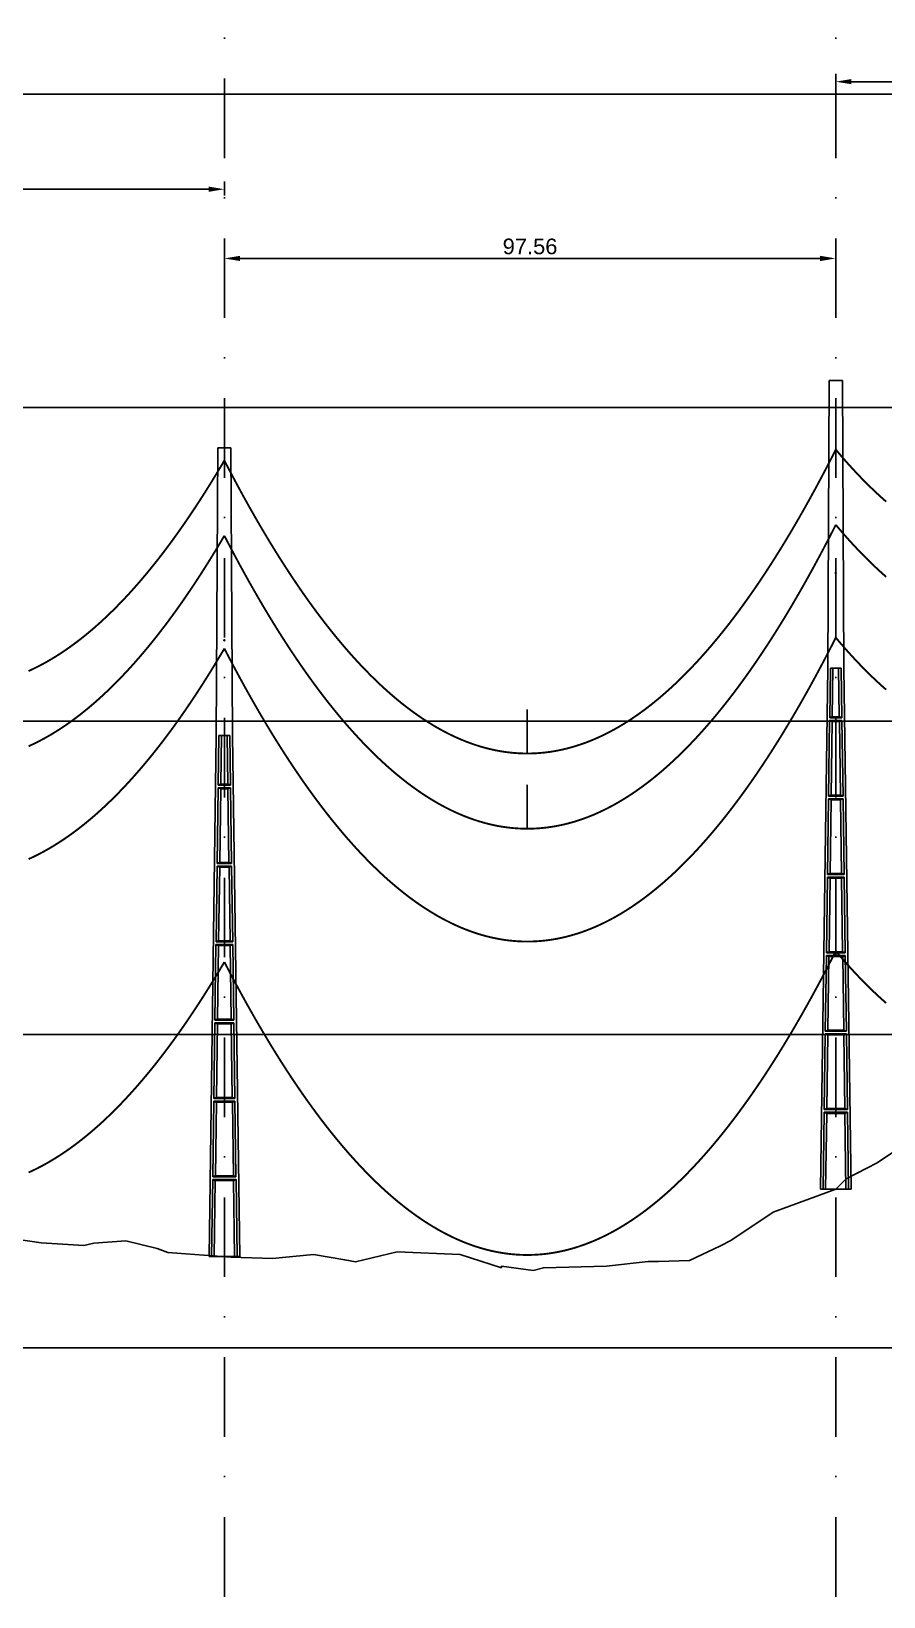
# Model space of a CAD drawing. Header units: metres. Extents: x -121 to 9872, y 3505 to 10721.
# Drawn here: x 3730.4 to 3866.4, y 6487.3 to 6737 of the extents above; entities that cross this region are included whole.
import ezdxf

# ---------------------------------------------------------------- set-up
doc = ezdxf.new("R2010")
doc.units = ezdxf.units.M
doc.header["$PDMODE"] = 2
doc.linetypes.add('DASHDOT', pattern=[25.4, 12.7, -6.35, 0, -6.35])
doc.linetypes.add('DASHED', pattern=[0.75, 0.5, -0.25])
for name, color, linetype in [('C-ROAD-PROF', 2, 'DASHED'), ('CON-EOL- FO', 101, 'Continuous'), ('CON-EOL- PROJEÇÃO', 22, 'Continuous'), ('CON-EOL-CA ARBUTUS', 144, 'Continuous'), ('cotas', 7, 'Continuous'), ('GRID', 253, 'Continuous'), ('POSTE DT', 7, 'Continuous')]:
    doc.layers.add(name, color=color, linetype=linetype)
doc.styles.get("Standard").update_dxf_attribs({"font": 'arial.ttf'})
doc.dimstyles.new('ISO-25', dxfattribs={"dimtxt": 2.5, "dimasz": 2.5, "dimexe": 1.25, "dimexo": 0.625, "dimtad": 1, "dimzin": 1, "dimtxsty": 'Standard', "dimcen": 2.5, "dimaunit": 1, "dimadec": 3, "dimazin": 3, "dimtfac": 1, "dimtmove": 0, "dimatfit": 3, "dimfxlon": 1, "dimarcsym": 0})

# ---------------------------------------------------------------- blocks, each defined once
blk = doc.blocks.new('*U10')
at = {"layer": 'POSTE DT', "extrusion": (0, 1, 0)}
for p, q in [((-3.31, 406.59), (-4.05, 262)), ((-3.31, 406.59), (3.31, 406.59)), ((3.31, 406.59), (4.06, 262)), ((-4.05, 262), (-7.72, 0)), ((-4.05, 262), (-4.05, 262)), ((-2.73, 262), (-3.08, 237.05)), ((-2.73, 262), (2.75, 262)), ((-1.42, 262), (-1.77, 237.57)), ((1.43, 262), (1.77, 237.57)), ((2.75, 262), (3.1, 237.05)), ((4.06, 262), (7.72, 0)), ((3.1, 237.05), (-3.08, 237.05)), ((-3.1, 235.74), (-3.63, 197.65)), ((3.11, 235.73), (-3.1, 235.74)), ((-1.8, 235.21), (-2.32, 198.19)), ((1.8, 235.21), (2.32, 198.19)), ((3.11, 235.73), (3.65, 197.65)), ((-3.65, 196.34), (-4.19, 158.25)), ((-2.35, 195.8), (-2.87, 158.8)), ((2.35, 195.8), (2.87, 158.8)), ((3.66, 196.34), (4.2, 158.25)), ((-4.21, 156.94), (-4.74, 118.85)), ((-2.9, 156.39), (-3.42, 119.41)), ((2.91, 156.39), (3.42, 119.41)), ((4.21, 156.94), (4.75, 118.85)), ((4.75, 118.85), (-4.74, 118.85)), ((-4.76, 117.54), (-5.29, 79.45)), ((4.77, 117.54), (-4.76, 117.54)), ((-3.46, 116.98), (-3.97, 80.02)), ((3.46, 116.98), (3.98, 80.02)), ((4.77, 117.54), (5.3, 79.45)), ((5.3, 79.45), (-5.29, 79.45)), ((-5.31, 78.14), (-5.85, 40.06)), ((5.32, 78.14), (-5.31, 78.14)), ((-4.01, 77.57), (-4.53, 40.63)), ((4.01, 77.57), (4.53, 40.63)), ((5.32, 78.14), (5.85, 40.06)), ((5.85, 40.06), (-5.85, 40.06)), ((-5.86, 38.74), (-6.41, 0)), ((5.87, 38.74), (-5.86, 38.74)), ((-4.56, 38.17), (-5.1, 0)), ((4.56, 38.17), (5.1, 0)), ((5.87, 38.74), (6.41, 0)), ((-6.41, 0), (-7.72, 0)), ((-5.1, 0), (-6.41, 0)), ((5.1, 0), (-5.1, 0)), ((6.41, 0), (5.1, 0)), ((7.72, 0), (6.41, 0))]:
    blk.add_line(p, q, dxfattribs=at)
at = {"layer": 'POSTE DT', "ltscale": 3}
for points in [[(-3.63, 197.65), (3.65, 197.65)], [(-3.65, 196.34), (3.66, 196.34)], [(4.2, 158.25), (-4.19, 158.25)], [(-4.21, 156.94), (4.21, 156.94)]]:
    blk.add_lwpolyline(points, dxfattribs=at)
at = {"layer": 'POSTE DT'}
for points, knots in [([(0.25, 309.94), (0.25, 309.93), (0.25, 309.93), (0.25, 309.92), (0.25, 309.91), (0.25, 309.9), (0.25, 309.89), (0.24, 309.85), (0.22, 309.82), (0.19, 309.77), (0.16, 309.74), (0.11, 309.71), (0.08, 309.7), (0.01, 309.68), (-0.02, 309.68), (-0.08, 309.7), (-0.11, 309.71), (-0.16, 309.74), (-0.18, 309.76), (-0.21, 309.8), (-0.22, 309.82), (-0.24, 309.85), (-0.24, 309.87), (-0.25, 309.89), (-0.25, 309.9), (-0.25, 309.92), (-0.25, 309.92), (-0.25, 309.93), (-0.25, 309.94), (-0.25, 309.95), (-0.25, 309.95), (-0.25, 309.96), (-0.25, 309.97), (-0.24, 310), (-0.23, 310.02), (-0.21, 310.07), (-0.2, 310.09), (-0.15, 310.14), (-0.13, 310.15), (-0.07, 310.18), (-0.03, 310.19), (0.03, 310.19), (0.06, 310.18), (0.12, 310.16), (0.14, 310.14), (0.18, 310.11), (0.2, 310.09), (0.21, 310.06), (0.22, 310.05), (0.23, 310.04), (0.24, 310.01), (0.24, 309.99), (0.25, 309.97), (0.25, 309.96), (0.25, 309.95), (0.25, 309.94), (0.25, 309.94), (0.25, 309.94), (0.25, 309.94)], [-54.728303, -54.728303, -54.728303, -54.728303, -54.309038, -54.309038, -53.647169, -53.647169, -52.532885, -52.532885, -48.86224, -48.86224, -45.282765, -45.282765, -41.52867, -41.52867, -37.867486, -37.867486, -34.454589, -34.454589, -31.301423, -31.301423, -28.48103, -28.48103, -26.961755, -26.961755, -25.7544, -25.7544, -25.136228, -25.136228, -24.64409, -24.64409, -24.094201, -24.094201, -23.191199, -23.191199, -20.494482, -20.494482, -17.342863, -17.342863, -13.645538, -13.645538, -9.835989, -9.835989, -6.296781, -6.296781, -3.005029, -3.005029, 0, 0, 0, 1.527594, 1.527594, 3.697216, 3.697216, 4.489727, 4.489727, 5.01438, 5.01438, 5.095313, 5.095313, 5.095313, 5.095313]), ([(-1.77, 237.57), (-1.99, 237.49), (-2.21, 237.4), (-2.64, 237.22), (-2.86, 237.14), (-3.08, 237.05)], [0, 0, 0, 0, 56.660495, 56.660495, 113.412826, 113.412826, 113.412826, 113.412826]), ([(1.77, 237.57), (1.18, 237.57), (0.59, 237.57), (-0.59, 237.57), (-1.18, 237.57), (-1.77, 237.57)], [0, 0, 0, 0, 67.306894, 67.306894, 134.614447, 134.614447, 134.614447, 134.614447]), ([(3.1, 237.05), (2.87, 237.14), (2.65, 237.23), (2.21, 237.4), (1.99, 237.49), (1.77, 237.57)], [0, 0, 0, 0, 56.738948, 56.738948, 113.38731, 113.38731, 113.38731, 113.38731]), ([(-3.1, 235.74), (-2.88, 235.65), (-2.67, 235.56), (-2.23, 235.39), (-2.02, 235.3), (-1.8, 235.21)], [0.055576, 0.055576, 0.055576, 0.055576, 56.767409, 56.767409, 113.50757, 113.50757, 113.50757, 113.50757]), ([(-1.8, 235.21), (-1.2, 235.21), (-0.6, 235.21), (0.6, 235.21), (1.2, 235.21), (1.8, 235.21)], [0, 0, 0, 0, 68.567797, 68.567797, 137.136247, 137.136247, 137.136247, 137.136247]), ([(1.8, 235.21), (2.02, 235.3), (2.24, 235.38), (2.68, 235.56), (2.89, 235.65), (3.11, 235.73)], [0, 0, 0, 0, 56.845349, 56.845349, 113.599799, 113.599799, 113.599799, 113.599799]), ([(-2.32, 198.19), (-2.54, 198.1), (-2.76, 198.01), (-3.2, 197.83), (-3.41, 197.74), (-3.63, 197.65)], [0, 0, 0, 0, 63.412073, 63.412073, 126.777421, 126.777421, 126.777421, 126.777421]), ([(2.32, 198.19), (1.55, 198.19), (0.77, 198.19), (-0.77, 198.19), (-1.55, 198.19), (-2.32, 198.19)], [0, 0, 0, 0, 88.31008, 88.31008, 176.620652, 176.620652, 176.620652, 176.620652]), ([(3.65, 197.65), (3.43, 197.74), (3.2, 197.83), (2.76, 198.01), (2.54, 198.1), (2.32, 198.19)], [0, 0, 0, 0, 63.488119, 63.488119, 126.880939, 126.880939, 126.880939, 126.880939]), ([(-3.65, 196.34), (-3.43, 196.25), (-3.22, 196.16), (-2.78, 195.98), (-2.57, 195.89), (-2.35, 195.8)], [0.054307, 0.054307, 0.054307, 0.054307, 63.527131, 63.527131, 127.063246, 127.063246, 127.063246, 127.063246]), ([(-2.35, 195.8), (-1.57, 195.8), (-0.78, 195.8), (0.79, 195.8), (1.57, 195.8), (2.35, 195.8)], [0, 0, 0, 0, 89.585713, 89.585713, 179.17191, 179.17191, 179.17191, 179.17191]), ([(2.35, 195.8), (2.57, 195.89), (2.79, 195.98), (3.23, 196.16), (3.45, 196.25), (3.66, 196.34)], [0, 0, 0, 0, 63.60246, 63.60246, 127.109696, 127.109696, 127.109696, 127.109696]), ([(-2.87, 158.8), (-3.09, 158.71), (-3.31, 158.62), (-3.75, 158.43), (-3.97, 158.34), (-4.19, 158.25)], [0, 0, 0, 0, 70.301707, 70.301707, 140.590947, 140.590947, 140.590947, 140.590947]), ([(2.87, 158.8), (1.92, 158.8), (0.96, 158.8), (-0.96, 158.8), (-1.91, 158.8), (-2.87, 158.8)], [0, 0, 0, 0, 109.314454, 109.314454, 218.629264, 218.629264, 218.629264, 218.629264]), ([(4.2, 158.25), (3.98, 158.34), (3.76, 158.44), (3.31, 158.62), (3.09, 158.71), (2.87, 158.8)], [0, 0, 0, 0, 70.379198, 70.379198, 140.659718, 140.659718, 140.659718, 140.659718]), ([(-4.21, 156.94), (-3.99, 156.85), (-3.77, 156.75), (-3.34, 156.57), (-3.12, 156.48), (-2.9, 156.39)], [0.053423, 0.053423, 0.053423, 0.053423, 70.429742, 70.429742, 140.90167, 140.90167, 140.90167, 140.90167]), ([(-2.9, 156.39), (-1.94, 156.39), (-0.97, 156.39), (0.97, 156.39), (1.94, 156.39), (2.91, 156.39)], [0, 0, 0, 0, 110.60219, 110.60219, 221.20473, 221.20473, 221.20473, 221.20473]), ([(2.91, 156.39), (3.12, 156.48), (3.34, 156.57), (3.78, 156.75), (4, 156.85), (4.21, 156.94)], [0, 0, 0, 0, 70.506649, 70.506649, 140.914701, 140.914701, 140.914701, 140.914701]), ([(-3.42, 119.41), (-3.64, 119.32), (-3.86, 119.23), (-4.3, 119.04), (-4.52, 118.95), (-4.74, 118.85)], [0, 0, 0, 0, 77.299547, 77.299547, 154.618634, 154.618634, 154.618634, 154.618634]), ([(3.42, 119.41), (2.28, 119.41), (1.14, 119.41), (-1.14, 119.41), (-2.28, 119.41), (-3.42, 119.41)], [0, 0, 0, 0, 130.319901, 130.319901, 260.640046, 260.640046, 260.640046, 260.640046]), ([(4.75, 118.85), (4.53, 118.95), (4.31, 119.04), (3.87, 119.23), (3.64, 119.32), (3.42, 119.41)], [0, 0, 0, 0, 77.381597, 77.381597, 154.66183, 154.66183, 154.66183, 154.66183]), ([(-4.76, 117.54), (-4.54, 117.45), (-4.32, 117.35), (-3.89, 117.17), (-3.67, 117.07), (-3.46, 116.98)], [0.052784, 0.052784, 0.052784, 0.052784, 77.438432, 77.438432, 154.950301, 154.950301, 154.950301, 154.950301]), ([(-3.46, 116.98), (-2.3, 116.98), (-1.15, 116.98), (1.15, 116.98), (2.31, 116.98), (3.46, 116.98)], [0, 0, 0, 0, 131.617604, 131.617604, 263.235447, 263.235447, 263.235447, 263.235447]), ([(3.46, 116.98), (3.68, 117.07), (3.89, 117.17), (4.33, 117.35), (4.55, 117.45), (4.77, 117.54)], [0, 0, 0, 0, 77.520013, 77.520013, 154.938747, 154.938747, 154.938747, 154.938747]), ([(-3.97, 80.02), (-4.19, 79.93), (-4.41, 79.83), (-4.85, 79.64), (-5.07, 79.55), (-5.29, 79.45)], [0, 0, 0, 0, 84.379671, 84.379671, 168.809376, 168.809376, 168.809376, 168.809376]), ([(3.98, 80.02), (2.65, 80.02), (1.33, 80.02), (-1.32, 80.02), (-2.65, 80.02), (-3.97, 80.02)], [0, 0, 0, 0, 151.326157, 151.326157, 302.652465, 302.652465, 302.652465, 302.652465]), ([(5.3, 79.45), (5.08, 79.55), (4.86, 79.64), (4.42, 79.83), (4.2, 79.93), (3.98, 80.02)], [0, 0, 0, 0, 84.46863, 84.46863, 168.833721, 168.833721, 168.833721, 168.833721]), ([(-5.31, 78.14), (-5.09, 78.05), (-4.88, 77.95), (-4.44, 77.76), (-4.23, 77.67), (-4.01, 77.57)], [0.052308, 0.052308, 0.052308, 0.052308, 84.527725, 84.527725, 169.158824, 169.158824, 169.158824, 169.158824]), ([(-4.01, 77.57), (-2.67, 77.57), (-1.34, 77.57), (1.34, 77.57), (2.67, 77.57), (4.01, 77.57)], [0, 0, 0, 0, 152.632212, 152.632212, 305.264569, 305.264569, 305.264569, 305.264569]), ([(4.01, 77.57), (4.23, 77.67), (4.45, 77.76), (4.88, 77.95), (5.1, 78.05), (5.32, 78.14)], [0, 0, 0, 0, 84.616316, 84.616316, 169.129178, 169.129178, 169.129178, 169.129178]), ([(-4.53, 40.63), (-4.75, 40.53), (-4.97, 40.44), (-5.41, 40.25), (-5.63, 40.15), (-5.85, 40.06)], [0, 0, 0, 0, 91.523648, 91.523648, 183.126775, 183.126775, 183.126775, 183.126775]), ([(4.53, 40.63), (3.02, 40.63), (1.51, 40.63), (-1.51, 40.63), (-3.02, 40.63), (-4.53, 40.63)], [0, 0, 0, 0, 172.33304, 172.33304, 344.666151, 344.666151, 344.666151, 344.666151]), ([(5.85, 40.06), (5.63, 40.15), (5.41, 40.25), (4.97, 40.44), (4.75, 40.53), (4.53, 40.63)], [0, 0, 0, 0, 91.621326, 91.621326, 183.137324, 183.137324, 183.137324, 183.137324]), ([(-5.86, 38.74), (-5.65, 38.65), (-5.43, 38.55), (-5, 38.36), (-4.78, 38.26), (-4.56, 38.17)], [0.026524, 0.026524, 0.026524, 0.026524, 91.679563, 91.679563, 183.466041, 183.466041, 183.466041, 183.466041]), ([(-4.56, 38.17), (-3.04, 38.17), (-1.52, 38.17), (1.52, 38.17), (3.04, 38.17), (4.56, 38.17)], [0, 0, 0, 0, 173.646192, 173.646192, 347.292451, 347.292451, 347.292451, 347.292451]), ([(4.56, 38.17), (4.78, 38.26), (5, 38.36), (5.43, 38.55), (5.65, 38.65), (5.87, 38.74)], [0, 0, 0, 0, 91.776928, 91.776928, 183.448614, 183.448614, 183.448614, 183.448614])]:
    blk.add_open_spline(points, degree=3, knots=knots, dxfattribs=at)
blk = doc.blocks.new('*D364')
at = {"layer": 'cotas', "color": 0, "lineweight": -2, "transparency": 16777216}
for p, q in [((3670.21, 6710.81), (3670.21, 6713.06)), ((3761.21, 6710.81), (3761.21, 6713.06)), ((3672.71, 6711.81), (3758.71, 6711.81))]:
    blk.add_line(p, q, dxfattribs=at)
at = {"layer": 'cotas', "color": 0, "transparency": 16777216}
for points in [[(3672.71, 6712.23), (3672.71, 6711.4), (3670.21, 6711.81)], [(3758.71, 6712.23), (3758.71, 6711.4), (3761.21, 6711.81)]]:
    blk.add_solid(points, dxfattribs=at)
at = {"layer": 'Defpoints', "color": 0, "transparency": 16777216}
for p in [(3761.21, 6711.81), (3670.21, 6681.46), (3761.21, 6670.53)]:
    blk.add_point(p, dxfattribs=at)
at = {"layer": 'cotas', "color": 0, "transparency": 16777216, "insert": (3715.71, 6713.71), "char_height": 2.5, "attachment_point": 5}
blk.add_mtext('91.00', dxfattribs=at)
blk = doc.blocks.new('*D365')
at = {"layer": 'cotas', "color": 0, "lineweight": -2, "transparency": 16777216}
for p, q in [((3761.21, 6699.77), (3761.21, 6702.02)), ((3763.71, 6700.77), (3856.27, 6700.77)), ((3858.77, 6699.77), (3858.77, 6702.02))]:
    blk.add_line(p, q, dxfattribs=at)
at = {"layer": 'cotas', "color": 0, "transparency": 16777216}
for points in [[(3763.71, 6701.19), (3763.71, 6700.35), (3761.21, 6700.77)], [(3856.27, 6701.19), (3856.27, 6700.35), (3858.77, 6700.77)]]:
    blk.add_solid(points, dxfattribs=at)
at = {"layer": 'Defpoints', "color": 0, "transparency": 16777216}
for p in [(3858.77, 6700.77), (3858.77, 6681.27), (3761.21, 6670.53)]:
    blk.add_point(p, dxfattribs=at)
at = {"layer": 'cotas', "color": 0, "transparency": 16777216, "insert": (3809.99, 6702.67), "char_height": 2.5, "attachment_point": 5}
blk.add_mtext('97.56', dxfattribs=at)
blk = doc.blocks.new('*D366')
at = {"layer": 'cotas', "color": 0, "lineweight": -2, "transparency": 16777216}
for p, q in [((3858.77, 6727.97), (3858.77, 6730.22)), ((3861.27, 6728.97), (3941.29, 6728.97)), ((3943.79, 6727.97), (3943.79, 6730.22))]:
    blk.add_line(p, q, dxfattribs=at)
at = {"layer": 'cotas', "color": 0, "transparency": 16777216}
for points in [[(3861.27, 6729.39), (3861.27, 6728.56), (3858.77, 6728.97)], [(3941.29, 6729.39), (3941.29, 6728.56), (3943.79, 6728.97)]]:
    blk.add_solid(points, dxfattribs=at)
at = {"layer": 'Defpoints', "color": 0, "transparency": 16777216}
for p in [(3943.79, 6728.97), (3943.79, 6715.32), (3858.77, 6681.27)]:
    blk.add_point(p, dxfattribs=at)
at = {"layer": 'cotas', "color": 0, "transparency": 16777216, "insert": (3901.28, 6730.87), "char_height": 2.5, "attachment_point": 5}
blk.add_mtext('85.01', dxfattribs=at)

msp = doc.modelspace()

# ---------------------------------------------------------------- linework, layer by layer
at = {"layer": 'C-ROAD-PROF', "color": 0, "linetype": 'Continuous', "lineweight": -3}
msp.add_lwpolyline([(3722.144, 6545.171), (3731.988, 6543.745), (3738.774, 6543.277), (3740.398, 6543.645), (3745.484, 6544.031), (3750.511, 6542.838), (3752.197, 6542.207), (3762.253, 6541.451), (3768.896, 6541.206), (3770.485, 6541.37), (3775.459, 6541.851), (3780.415, 6540.998), (3782.136, 6540.713), (3788.769, 6542.268), (3798.824, 6541.858), (3805.417, 6539.739), (3805.45, 6540.011), (3810.476, 6539.289), (3812.112, 6539.736), (3822.172, 6540.007), (3828.836, 6540.739), (3830.506, 6540.758), (3835.454, 6540.931), (3840.386, 6543.259), (3842.023, 6544.083), (3848.797, 6548.607), (3858.773, 6552.274), (3860.405, 6553.927), (3865.383, 6556.481), (3870.403, 6559.914)], dxfattribs=at)
at = {"layer": 'CON-EOL- FO', "const_width": 0.3}
for points in [[(3729.973, 6604.945), (3730.425, 6605.153), (3730.878, 6605.369), (3731.331, 6605.593), (3731.783, 6605.825), (3732.236, 6606.065), (3732.689, 6606.314), (3733.142, 6606.571), (3733.594, 6606.835), (3734.047, 6607.109), (3734.5, 6607.39), (3734.953, 6607.679), (3735.405, 6607.977), (3735.858, 6608.283), (3736.311, 6608.597), (3736.764, 6608.919), (3737.216, 6609.25), (3737.669, 6609.589), (3738.122, 6609.935), (3738.575, 6610.291), (3739.027, 6610.654), (3739.48, 6611.025), (3739.933, 6611.405), (3740.385, 6611.793), (3740.838, 6612.189), (3741.291, 6612.593), (3741.744, 6613.006), (3742.196, 6613.427), (3742.649, 6613.855), (3743.102, 6614.293), (3743.555, 6614.738), (3744.007, 6615.192), (3744.46, 6615.653), (3744.913, 6616.123), (3745.366, 6616.602), (3745.818, 6617.088), (3746.271, 6617.583), (3746.724, 6618.086), (3747.177, 6618.597), (3747.629, 6619.116), (3748.082, 6619.644), (3748.535, 6620.18), (3748.987, 6620.724), (3749.44, 6621.276), (3749.893, 6621.837), (3750.346, 6622.405), (3750.798, 6622.982), (3751.251, 6623.568), (3751.704, 6624.161), (3752.157, 6624.763), (3752.609, 6625.373), (3753.062, 6625.991), (3753.515, 6626.618), (3753.968, 6627.252), (3754.42, 6627.896), (3754.873, 6628.547), (3755.326, 6629.206), (3755.778, 6629.874), (3756.231, 6630.55), (3756.684, 6631.235), (3757.137, 6631.927), (3757.589, 6632.628), (3758.042, 6633.337), (3758.495, 6634.055), (3758.948, 6634.78), (3759.4, 6635.514), (3759.853, 6636.257), (3760.306, 6637.007), (3760.759, 6637.766), (3761.211, 6638.533)], [(3761.211, 6638.533), (3761.697, 6637.596), (3762.182, 6636.669), (3762.667, 6635.751), (3763.153, 6634.843), (3763.638, 6633.944), (3764.124, 6633.055), (3764.609, 6632.176), (3765.094, 6631.306), (3765.58, 6630.445), (3766.065, 6629.595), (3766.551, 6628.753), (3767.036, 6627.921), (3767.521, 6627.099), (3768.007, 6626.286), (3768.492, 6625.483), (3768.977, 6624.689), (3769.463, 6623.905), (3769.948, 6623.131), (3770.434, 6622.366), (3770.919, 6621.61), (3771.404, 6620.864), (3771.89, 6620.127), (3772.375, 6619.4), (3772.861, 6618.682), (3773.346, 6617.974), (3773.831, 6617.276), (3774.317, 6616.587), (3774.802, 6615.907), (3775.287, 6615.237), (3775.773, 6614.576), (3776.258, 6613.925), (3776.744, 6613.283), (3777.229, 6612.651), (3777.714, 6612.028), (3778.2, 6611.415), (3778.685, 6610.811), (3779.171, 6610.217), (3779.656, 6609.632), (3780.141, 6609.057), (3780.627, 6608.491), (3781.112, 6607.934), (3781.597, 6607.387), (3782.083, 6606.85), (3782.568, 6606.322), (3783.054, 6605.803), (3783.539, 6605.294), (3784.024, 6604.794), (3784.51, 6604.304), (3784.995, 6603.823), (3785.48, 6603.352), (3785.966, 6602.89), (3786.451, 6602.437), (3786.937, 6601.994), (3787.422, 6601.56), (3787.907, 6601.136), (3788.393, 6600.721), (3788.878, 6600.316), (3789.364, 6599.92), (3789.849, 6599.533), (3790.334, 6599.156), (3790.82, 6598.789), (3791.305, 6598.43), (3791.79, 6598.082), (3792.276, 6597.742), (3792.761, 6597.412), (3793.247, 6597.092), (3793.732, 6596.781), (3794.217, 6596.479), (3794.703, 6596.187), (3795.188, 6595.904), (3795.674, 6595.63), (3796.159, 6595.366), (3796.644, 6595.112), (3797.13, 6594.866), (3797.615, 6594.631), (3798.1, 6594.404), (3798.586, 6594.187), (3799.071, 6593.979), (3799.557, 6593.781), (3800.042, 6593.592), (3800.527, 6593.413), (3801.013, 6593.243), (3801.498, 6593.083), (3801.984, 6592.931), (3802.469, 6592.79), (3802.954, 6592.657), (3803.44, 6592.534), (3803.925, 6592.421), (3804.41, 6592.316), (3804.896, 6592.222), (3805.381, 6592.136), (3805.867, 6592.06), (3806.352, 6591.994), (3806.837, 6591.937), (3807.323, 6591.889), (3807.808, 6591.85), (3808.293, 6591.821), (3808.779, 6591.802), (3809.264, 6591.792), (3809.75, 6591.791), (3810.235, 6591.799), (3810.72, 6591.817), (3811.206, 6591.845), (3811.691, 6591.882), (3812.177, 6591.928), (3812.662, 6591.983), (3813.147, 6592.048), (3813.633, 6592.123), (3814.118, 6592.207), (3814.603, 6592.3), (3815.089, 6592.402), (3815.574, 6592.514), (3816.06, 6592.636), (3816.545, 6592.766), (3817.03, 6592.907), (3817.516, 6593.056), (3818.001, 6593.215), (3818.487, 6593.384), (3818.972, 6593.561), (3819.457, 6593.749), (3819.943, 6593.945), (3820.428, 6594.151), (3820.913, 6594.367), (3821.399, 6594.592), (3821.884, 6594.826), (3822.37, 6595.069), (3822.855, 6595.322), (3823.34, 6595.585), (3823.826, 6595.857), (3824.311, 6596.138), (3824.797, 6596.429), (3825.282, 6596.729), (3825.767, 6597.038), (3826.253, 6597.357), (3826.738, 6597.686), (3827.223, 6598.024), (3827.709, 6598.371), (3828.194, 6598.727), (3828.68, 6599.093), (3829.165, 6599.469), (3829.65, 6599.854), (3830.136, 6600.248), (3830.621, 6600.652), (3831.106, 6601.065), (3831.592, 6601.488), (3832.077, 6601.92), (3832.563, 6602.361), (3833.048, 6602.812), (3833.533, 6603.273), (3834.019, 6603.743), (3834.504, 6604.222), (3834.99, 6604.71), (3835.475, 6605.209), (3835.96, 6605.716), (3836.446, 6606.233), (3836.931, 6606.76), (3837.416, 6607.296), (3837.902, 6607.841), (3838.387, 6608.396), (3838.873, 6608.96), (3839.358, 6609.534), (3839.843, 6610.117), (3840.329, 6610.71), (3840.814, 6611.312), (3841.3, 6611.924), (3841.785, 6612.545), (3842.27, 6613.176), (3842.756, 6613.816), (3843.241, 6614.465), (3843.726, 6615.124), (3844.212, 6615.793), (3844.697, 6616.471), (3845.183, 6617.158), (3845.668, 6617.855), (3846.153, 6618.562), (3846.639, 6619.278), (3847.124, 6620.003), (3847.61, 6620.738), (3848.095, 6621.483), (3848.58, 6622.237), (3849.066, 6623), (3849.551, 6623.774), (3850.036, 6624.556), (3850.522, 6625.348), (3851.007, 6626.15), (3851.493, 6626.961), (3851.978, 6627.782), (3852.463, 6628.612), (3852.949, 6629.451), (3853.434, 6630.301), (3853.919, 6631.16), (3854.405, 6632.028), (3854.89, 6632.906), (3855.376, 6633.793), (3855.861, 6634.69), (3856.346, 6635.597), (3856.832, 6636.513), (3857.317, 6637.439), (3857.803, 6638.374), (3858.288, 6639.319), (3858.773, 6640.273)], [(3858.773, 6640.273), (3859.196, 6639.771), (3859.619, 6639.277), (3860.042, 6638.79), (3860.465, 6638.309), (3860.888, 6637.837), (3861.311, 6637.371), (3861.734, 6636.912), (3862.157, 6636.461), (3862.58, 6636.016), (3863.003, 6635.579), (3863.426, 6635.149), (3863.849, 6634.727), (3864.272, 6634.311), (3864.695, 6633.903), (3865.118, 6633.502), (3865.54, 6633.108), (3865.963, 6632.721), (3866.386, 6632.341), (3866.809, 6631.968)]]:
    msp.add_lwpolyline(points, dxfattribs=at)
at = {"layer": 'CON-EOL- PROJEÇÃO', "lineweight": 30, "const_width": 0.3}
for points in [[(3729.973, 6554.945), (3730.425, 6555.153), (3730.878, 6555.369), (3731.331, 6555.593), (3731.783, 6555.825), (3732.236, 6556.065), (3732.689, 6556.314), (3733.142, 6556.571), (3733.594, 6556.835), (3734.047, 6557.109), (3734.5, 6557.39), (3734.953, 6557.679), (3735.405, 6557.977), (3735.858, 6558.283), (3736.311, 6558.597), (3736.764, 6558.919), (3737.216, 6559.25), (3737.669, 6559.589), (3738.122, 6559.935), (3738.575, 6560.291), (3739.027, 6560.654), (3739.48, 6561.025), (3739.933, 6561.405), (3740.385, 6561.793), (3740.838, 6562.189), (3741.291, 6562.593), (3741.744, 6563.006), (3742.196, 6563.427), (3742.649, 6563.855), (3743.102, 6564.293), (3743.555, 6564.738), (3744.007, 6565.192), (3744.46, 6565.653), (3744.913, 6566.123), (3745.366, 6566.602), (3745.818, 6567.088), (3746.271, 6567.583), (3746.724, 6568.086), (3747.177, 6568.597), (3747.629, 6569.116), (3748.082, 6569.644), (3748.535, 6570.18), (3748.987, 6570.724), (3749.44, 6571.276), (3749.893, 6571.837), (3750.346, 6572.405), (3750.798, 6572.982), (3751.251, 6573.568), (3751.704, 6574.161), (3752.157, 6574.763), (3752.609, 6575.373), (3753.062, 6575.991), (3753.515, 6576.618), (3753.968, 6577.252), (3754.42, 6577.895), (3754.873, 6578.547), (3755.326, 6579.206), (3755.778, 6579.874), (3756.231, 6580.55), (3756.684, 6581.235), (3757.137, 6581.927), (3757.589, 6582.628), (3758.042, 6583.337), (3758.495, 6584.055), (3758.948, 6584.78), (3759.4, 6585.514), (3759.853, 6586.257), (3760.306, 6587.007), (3760.759, 6587.766), (3761.211, 6588.533)], [(3761.211, 6588.533), (3761.697, 6587.596), (3762.182, 6586.669), (3762.667, 6585.751), (3763.153, 6584.843), (3763.638, 6583.944), (3764.124, 6583.055), (3764.609, 6582.176), (3765.094, 6581.306), (3765.58, 6580.445), (3766.065, 6579.595), (3766.551, 6578.753), (3767.036, 6577.921), (3767.521, 6577.099), (3768.007, 6576.286), (3768.492, 6575.483), (3768.977, 6574.689), (3769.463, 6573.905), (3769.948, 6573.131), (3770.434, 6572.365), (3770.919, 6571.61), (3771.404, 6570.864), (3771.89, 6570.127), (3772.375, 6569.4), (3772.861, 6568.682), (3773.346, 6567.974), (3773.831, 6567.276), (3774.317, 6566.587), (3774.802, 6565.907), (3775.287, 6565.237), (3775.773, 6564.576), (3776.258, 6563.925), (3776.744, 6563.283), (3777.229, 6562.651), (3777.714, 6562.028), (3778.2, 6561.415), (3778.685, 6560.811), (3779.171, 6560.217), (3779.656, 6559.632), (3780.141, 6559.057), (3780.627, 6558.491), (3781.112, 6557.934), (3781.597, 6557.387), (3782.083, 6556.85), (3782.568, 6556.322), (3783.054, 6555.803), (3783.539, 6555.294), (3784.024, 6554.794), (3784.51, 6554.304), (3784.995, 6553.823), (3785.48, 6553.352), (3785.966, 6552.89), (3786.451, 6552.437), (3786.937, 6551.994), (3787.422, 6551.56), (3787.907, 6551.136), (3788.393, 6550.721), (3788.878, 6550.316), (3789.364, 6549.92), (3789.849, 6549.533), (3790.334, 6549.156), (3790.82, 6548.789), (3791.305, 6548.43), (3791.79, 6548.082), (3792.276, 6547.742), (3792.761, 6547.412), (3793.247, 6547.092), (3793.732, 6546.781), (3794.217, 6546.479), (3794.703, 6546.187), (3795.188, 6545.904), (3795.674, 6545.63), (3796.159, 6545.366), (3796.644, 6545.112), (3797.13, 6544.866), (3797.615, 6544.631), (3798.1, 6544.404), (3798.586, 6544.187), (3799.071, 6543.979), (3799.557, 6543.781), (3800.042, 6543.592), (3800.527, 6543.413), (3801.013, 6543.243), (3801.498, 6543.083), (3801.984, 6542.931), (3802.469, 6542.79), (3802.954, 6542.657), (3803.44, 6542.534), (3803.925, 6542.421), (3804.41, 6542.316), (3804.896, 6542.222), (3805.381, 6542.136), (3805.867, 6542.06), (3806.352, 6541.994), (3806.837, 6541.937), (3807.323, 6541.889), (3807.808, 6541.85), (3808.293, 6541.821), (3808.779, 6541.802), (3809.264, 6541.792), (3809.75, 6541.791), (3810.235, 6541.799), (3810.72, 6541.817), (3811.206, 6541.845), (3811.691, 6541.882), (3812.177, 6541.928), (3812.662, 6541.983), (3813.147, 6542.048), (3813.633, 6542.123), (3814.118, 6542.207), (3814.603, 6542.3), (3815.089, 6542.402), (3815.574, 6542.514), (3816.06, 6542.636), (3816.545, 6542.766), (3817.03, 6542.907), (3817.516, 6543.056), (3818.001, 6543.215), (3818.487, 6543.384), (3818.972, 6543.561), (3819.457, 6543.749), (3819.943, 6543.945), (3820.428, 6544.151), (3820.913, 6544.367), (3821.399, 6544.592), (3821.884, 6544.826), (3822.37, 6545.069), (3822.855, 6545.322), (3823.34, 6545.585), (3823.826, 6545.857), (3824.311, 6546.138), (3824.797, 6546.429), (3825.282, 6546.729), (3825.767, 6547.038), (3826.253, 6547.357), (3826.738, 6547.686), (3827.223, 6548.024), (3827.709, 6548.371), (3828.194, 6548.727), (3828.68, 6549.093), (3829.165, 6549.469), (3829.65, 6549.854), (3830.136, 6550.248), (3830.621, 6550.652), (3831.106, 6551.065), (3831.592, 6551.488), (3832.077, 6551.92), (3832.563, 6552.361), (3833.048, 6552.812), (3833.533, 6553.273), (3834.019, 6553.742), (3834.504, 6554.222), (3834.99, 6554.71), (3835.475, 6555.209), (3835.96, 6555.716), (3836.446, 6556.233), (3836.931, 6556.76), (3837.416, 6557.296), (3837.902, 6557.841), (3838.387, 6558.396), (3838.873, 6558.96), (3839.358, 6559.534), (3839.843, 6560.117), (3840.329, 6560.71), (3840.814, 6561.312), (3841.3, 6561.924), (3841.785, 6562.545), (3842.27, 6563.176), (3842.756, 6563.816), (3843.241, 6564.465), (3843.726, 6565.124), (3844.212, 6565.793), (3844.697, 6566.471), (3845.183, 6567.158), (3845.668, 6567.855), (3846.153, 6568.562), (3846.639, 6569.278), (3847.124, 6570.003), (3847.61, 6570.738), (3848.095, 6571.483), (3848.58, 6572.237), (3849.066, 6573), (3849.551, 6573.774), (3850.036, 6574.556), (3850.522, 6575.348), (3851.007, 6576.15), (3851.493, 6576.961), (3851.978, 6577.782), (3852.463, 6578.612), (3852.949, 6579.451), (3853.434, 6580.301), (3853.919, 6581.16), (3854.405, 6582.028), (3854.89, 6582.906), (3855.376, 6583.793), (3855.861, 6584.69), (3856.346, 6585.597), (3856.832, 6586.513), (3857.317, 6587.439), (3857.803, 6588.374), (3858.288, 6589.319), (3858.773, 6590.273)], [(3858.773, 6590.273), (3859.196, 6589.771), (3859.619, 6589.277), (3860.042, 6588.79), (3860.465, 6588.309), (3860.888, 6587.837), (3861.311, 6587.371), (3861.734, 6586.912), (3862.157, 6586.461), (3862.58, 6586.016), (3863.003, 6585.579), (3863.426, 6585.149), (3863.849, 6584.727), (3864.272, 6584.311), (3864.695, 6583.903), (3865.118, 6583.502), (3865.54, 6583.108), (3865.963, 6582.721), (3866.386, 6582.341), (3866.809, 6581.968)]]:
    msp.add_lwpolyline(points, dxfattribs=at)
at = {"layer": 'CON-EOL-CA ARBUTUS'}
for p, q in [((3809.548, 6621.79), (3809.548, 6628.79)), ((3809.548, 6609.79), (3809.548, 6616.79))]:
    msp.add_line(p, q, dxfattribs=at)
at = {"layer": 'CON-EOL-CA ARBUTUS', "const_width": 0.3}
for points in [[(3729.973, 6634.945), (3730.425, 6635.153), (3730.878, 6635.369), (3731.331, 6635.593), (3731.783, 6635.825), (3732.236, 6636.065), (3732.689, 6636.314), (3733.142, 6636.571), (3733.594, 6636.835), (3734.047, 6637.109), (3734.5, 6637.39), (3734.953, 6637.679), (3735.405, 6637.977), (3735.858, 6638.283), (3736.311, 6638.597), (3736.764, 6638.919), (3737.216, 6639.25), (3737.669, 6639.589), (3738.122, 6639.935), (3738.575, 6640.291), (3739.027, 6640.654), (3739.48, 6641.025), (3739.933, 6641.405), (3740.385, 6641.793), (3740.838, 6642.189), (3741.291, 6642.593), (3741.744, 6643.006), (3742.196, 6643.427), (3742.649, 6643.855), (3743.102, 6644.293), (3743.555, 6644.738), (3744.007, 6645.192), (3744.46, 6645.653), (3744.913, 6646.123), (3745.366, 6646.602), (3745.818, 6647.088), (3746.271, 6647.583), (3746.724, 6648.086), (3747.177, 6648.597), (3747.629, 6649.116), (3748.082, 6649.644), (3748.535, 6650.18), (3748.987, 6650.724), (3749.44, 6651.276), (3749.893, 6651.837), (3750.346, 6652.405), (3750.798, 6652.982), (3751.251, 6653.568), (3751.704, 6654.161), (3752.157, 6654.763), (3752.609, 6655.373), (3753.062, 6655.991), (3753.515, 6656.618), (3753.968, 6657.252), (3754.42, 6657.895), (3754.873, 6658.547), (3755.326, 6659.206), (3755.778, 6659.874), (3756.231, 6660.55), (3756.684, 6661.235), (3757.137, 6661.927), (3757.589, 6662.628), (3758.042, 6663.337), (3758.495, 6664.055), (3758.948, 6664.78), (3759.4, 6665.514), (3759.853, 6666.257), (3760.306, 6667.007), (3760.759, 6667.766), (3761.211, 6668.533)], [(3761.211, 6668.533), (3761.697, 6667.596), (3762.182, 6666.669), (3762.667, 6665.751), (3763.153, 6664.843), (3763.638, 6663.944), (3764.124, 6663.055), (3764.609, 6662.176), (3765.094, 6661.306), (3765.58, 6660.445), (3766.065, 6659.595), (3766.551, 6658.753), (3767.036, 6657.921), (3767.521, 6657.099), (3768.007, 6656.286), (3768.492, 6655.483), (3768.977, 6654.689), (3769.463, 6653.905), (3769.948, 6653.131), (3770.434, 6652.365), (3770.919, 6651.61), (3771.404, 6650.864), (3771.89, 6650.127), (3772.375, 6649.4), (3772.861, 6648.682), (3773.346, 6647.974), (3773.831, 6647.276), (3774.317, 6646.587), (3774.802, 6645.907), (3775.287, 6645.237), (3775.773, 6644.576), (3776.258, 6643.925), (3776.744, 6643.283), (3777.229, 6642.651), (3777.714, 6642.028), (3778.2, 6641.415), (3778.685, 6640.811), (3779.171, 6640.217), (3779.656, 6639.632), (3780.141, 6639.057), (3780.627, 6638.491), (3781.112, 6637.934), (3781.597, 6637.387), (3782.083, 6636.85), (3782.568, 6636.322), (3783.054, 6635.803), (3783.539, 6635.294), (3784.024, 6634.794), (3784.51, 6634.304), (3784.995, 6633.823), (3785.48, 6633.352), (3785.966, 6632.89), (3786.451, 6632.437), (3786.937, 6631.994), (3787.422, 6631.56), (3787.907, 6631.136), (3788.393, 6630.721), (3788.878, 6630.316), (3789.364, 6629.92), (3789.849, 6629.533), (3790.334, 6629.156), (3790.82, 6628.789), (3791.305, 6628.43), (3791.79, 6628.082), (3792.276, 6627.742), (3792.761, 6627.412), (3793.247, 6627.092), (3793.732, 6626.781), (3794.217, 6626.479), (3794.703, 6626.187), (3795.188, 6625.904), (3795.674, 6625.63), (3796.159, 6625.366), (3796.644, 6625.112), (3797.13, 6624.866), (3797.615, 6624.631), (3798.1, 6624.404), (3798.586, 6624.187), (3799.071, 6623.979), (3799.557, 6623.781), (3800.042, 6623.592), (3800.527, 6623.413), (3801.013, 6623.243), (3801.498, 6623.083), (3801.984, 6622.931), (3802.469, 6622.79), (3802.954, 6622.657), (3803.44, 6622.534), (3803.925, 6622.421), (3804.41, 6622.316), (3804.896, 6622.222), (3805.381, 6622.136), (3805.867, 6622.06), (3806.352, 6621.994), (3806.837, 6621.937), (3807.323, 6621.889), (3807.808, 6621.85), (3808.293, 6621.821), (3808.779, 6621.802), (3809.264, 6621.792), (3809.75, 6621.791), (3810.235, 6621.799), (3810.72, 6621.817), (3811.206, 6621.845), (3811.691, 6621.882), (3812.177, 6621.928), (3812.662, 6621.983), (3813.147, 6622.048), (3813.633, 6622.123), (3814.118, 6622.207), (3814.603, 6622.3), (3815.089, 6622.402), (3815.574, 6622.514), (3816.06, 6622.636), (3816.545, 6622.766), (3817.03, 6622.907), (3817.516, 6623.056), (3818.001, 6623.215), (3818.487, 6623.384), (3818.972, 6623.561), (3819.457, 6623.749), (3819.943, 6623.945), (3820.428, 6624.151), (3820.913, 6624.367), (3821.399, 6624.592), (3821.884, 6624.826), (3822.37, 6625.069), (3822.855, 6625.322), (3823.34, 6625.585), (3823.826, 6625.857), (3824.311, 6626.138), (3824.797, 6626.429), (3825.282, 6626.729), (3825.767, 6627.038), (3826.253, 6627.357), (3826.738, 6627.686), (3827.223, 6628.024), (3827.709, 6628.371), (3828.194, 6628.727), (3828.68, 6629.093), (3829.165, 6629.469), (3829.65, 6629.854), (3830.136, 6630.248), (3830.621, 6630.652), (3831.106, 6631.065), (3831.592, 6631.488), (3832.077, 6631.92), (3832.563, 6632.361), (3833.048, 6632.812), (3833.533, 6633.273), (3834.019, 6633.742), (3834.504, 6634.222), (3834.99, 6634.71), (3835.475, 6635.209), (3835.96, 6635.716), (3836.446, 6636.233), (3836.931, 6636.76), (3837.416, 6637.296), (3837.902, 6637.841), (3838.387, 6638.396), (3838.873, 6638.96), (3839.358, 6639.534), (3839.843, 6640.117), (3840.329, 6640.71), (3840.814, 6641.312), (3841.3, 6641.924), (3841.785, 6642.545), (3842.27, 6643.176), (3842.756, 6643.816), (3843.241, 6644.465), (3843.726, 6645.124), (3844.212, 6645.793), (3844.697, 6646.471), (3845.183, 6647.158), (3845.668, 6647.855), (3846.153, 6648.562), (3846.639, 6649.278), (3847.124, 6650.003), (3847.61, 6650.738), (3848.095, 6651.483), (3848.58, 6652.237), (3849.066, 6653), (3849.551, 6653.774), (3850.036, 6654.556), (3850.522, 6655.348), (3851.007, 6656.15), (3851.493, 6656.961), (3851.978, 6657.782), (3852.463, 6658.612), (3852.949, 6659.451), (3853.434, 6660.301), (3853.919, 6661.16), (3854.405, 6662.028), (3854.89, 6662.906), (3855.376, 6663.793), (3855.861, 6664.69), (3856.346, 6665.597), (3856.832, 6666.513), (3857.317, 6667.439), (3857.803, 6668.374), (3858.288, 6669.319), (3858.773, 6670.273)], [(3858.773, 6670.273), (3859.196, 6669.771), (3859.619, 6669.277), (3860.042, 6668.79), (3860.465, 6668.309), (3860.888, 6667.837), (3861.311, 6667.371), (3861.734, 6666.912), (3862.157, 6666.461), (3862.58, 6666.016), (3863.003, 6665.579), (3863.426, 6665.149), (3863.849, 6664.727), (3864.272, 6664.311), (3864.695, 6663.903), (3865.118, 6663.502), (3865.54, 6663.108), (3865.963, 6662.721), (3866.386, 6662.341), (3866.809, 6661.968)], [(3761.211, 6656.533), (3761.697, 6655.596), (3762.182, 6654.669), (3762.667, 6653.751), (3763.153, 6652.843), (3763.638, 6651.944), (3764.124, 6651.055), (3764.609, 6650.176), (3765.094, 6649.306), (3765.58, 6648.445), (3766.065, 6647.595), (3766.551, 6646.753), (3767.036, 6645.921), (3767.521, 6645.099), (3768.007, 6644.286), (3768.492, 6643.483), (3768.977, 6642.689), (3769.463, 6641.905), (3769.948, 6641.131), (3770.434, 6640.366), (3770.919, 6639.61), (3771.404, 6638.864), (3771.89, 6638.127), (3772.375, 6637.4), (3772.861, 6636.682), (3773.346, 6635.974), (3773.831, 6635.276), (3774.317, 6634.587), (3774.802, 6633.907), (3775.287, 6633.237), (3775.773, 6632.576), (3776.258, 6631.925), (3776.744, 6631.283), (3777.229, 6630.651), (3777.714, 6630.028), (3778.2, 6629.415), (3778.685, 6628.811), (3779.171, 6628.217), (3779.656, 6627.632), (3780.141, 6627.057), (3780.627, 6626.491), (3781.112, 6625.934), (3781.597, 6625.387), (3782.083, 6624.85), (3782.568, 6624.322), (3783.054, 6623.803), (3783.539, 6623.294), (3784.024, 6622.794), (3784.51, 6622.304), (3784.995, 6621.823), (3785.48, 6621.352), (3785.966, 6620.89), (3786.451, 6620.437), (3786.937, 6619.994), (3787.422, 6619.56), (3787.907, 6619.136), (3788.393, 6618.721), (3788.878, 6618.316), (3789.364, 6617.92), (3789.849, 6617.533), (3790.334, 6617.156), (3790.82, 6616.789), (3791.305, 6616.43), (3791.79, 6616.082), (3792.276, 6615.742), (3792.761, 6615.412), (3793.247, 6615.092), (3793.732, 6614.781), (3794.217, 6614.479), (3794.703, 6614.187), (3795.188, 6613.904), (3795.674, 6613.63), (3796.159, 6613.366), (3796.644, 6613.112), (3797.13, 6612.866), (3797.615, 6612.631), (3798.1, 6612.404), (3798.586, 6612.187), (3799.071, 6611.979), (3799.557, 6611.781), (3800.042, 6611.592), (3800.527, 6611.413), (3801.013, 6611.243), (3801.498, 6611.083), (3801.984, 6610.931), (3802.469, 6610.79), (3802.954, 6610.657), (3803.44, 6610.534), (3803.925, 6610.421), (3804.41, 6610.316), (3804.896, 6610.222), (3805.381, 6610.136), (3805.867, 6610.06), (3806.352, 6609.994), (3806.837, 6609.937), (3807.323, 6609.889), (3807.808, 6609.85), (3808.293, 6609.821), (3808.779, 6609.802), (3809.264, 6609.792), (3809.75, 6609.791), (3810.235, 6609.799), (3810.72, 6609.817), (3811.206, 6609.845), (3811.691, 6609.882), (3812.177, 6609.928), (3812.662, 6609.983), (3813.147, 6610.048), (3813.633, 6610.123), (3814.118, 6610.207), (3814.603, 6610.3), (3815.089, 6610.402), (3815.574, 6610.514), (3816.06, 6610.636), (3816.545, 6610.766), (3817.03, 6610.907), (3817.516, 6611.056), (3818.001, 6611.215), (3818.487, 6611.384), (3818.972, 6611.561), (3819.457, 6611.749), (3819.943, 6611.945), (3820.428, 6612.151), (3820.913, 6612.367), (3821.399, 6612.592), (3821.884, 6612.826), (3822.37, 6613.069), (3822.855, 6613.322), (3823.34, 6613.585), (3823.826, 6613.857), (3824.311, 6614.138), (3824.797, 6614.429), (3825.282, 6614.729), (3825.767, 6615.038), (3826.253, 6615.357), (3826.738, 6615.686), (3827.223, 6616.024), (3827.709, 6616.371), (3828.194, 6616.727), (3828.68, 6617.093), (3829.165, 6617.469), (3829.65, 6617.854), (3830.136, 6618.248), (3830.621, 6618.652), (3831.106, 6619.065), (3831.592, 6619.488), (3832.077, 6619.92), (3832.563, 6620.361), (3833.048, 6620.812), (3833.533, 6621.273), (3834.019, 6621.743), (3834.504, 6622.222), (3834.99, 6622.71), (3835.475, 6623.209), (3835.96, 6623.716), (3836.446, 6624.233), (3836.931, 6624.76), (3837.416, 6625.296), (3837.902, 6625.841), (3838.387, 6626.396), (3838.873, 6626.96), (3839.358, 6627.534), (3839.843, 6628.117), (3840.329, 6628.71), (3840.814, 6629.312), (3841.3, 6629.924), (3841.785, 6630.545), (3842.27, 6631.176), (3842.756, 6631.816), (3843.241, 6632.465), (3843.726, 6633.124), (3844.212, 6633.793), (3844.697, 6634.471), (3845.183, 6635.158), (3845.668, 6635.855), (3846.153, 6636.562), (3846.639, 6637.278), (3847.124, 6638.003), (3847.61, 6638.738), (3848.095, 6639.483), (3848.58, 6640.237), (3849.066, 6641), (3849.551, 6641.774), (3850.036, 6642.556), (3850.522, 6643.348), (3851.007, 6644.15), (3851.493, 6644.961), (3851.978, 6645.782), (3852.463, 6646.612), (3852.949, 6647.451), (3853.434, 6648.301), (3853.919, 6649.16), (3854.405, 6650.028), (3854.89, 6650.906), (3855.376, 6651.793), (3855.861, 6652.69), (3856.346, 6653.597), (3856.832, 6654.513), (3857.317, 6655.439), (3857.803, 6656.374), (3858.288, 6657.319), (3858.773, 6658.273)], [(3858.773, 6658.273), (3859.196, 6657.771), (3859.619, 6657.277), (3860.042, 6656.79), (3860.465, 6656.309), (3860.888, 6655.837), (3861.311, 6655.371), (3861.734, 6654.912), (3862.157, 6654.461), (3862.58, 6654.016), (3863.003, 6653.579), (3863.426, 6653.149), (3863.849, 6652.727), (3864.272, 6652.311), (3864.695, 6651.903), (3865.118, 6651.502), (3865.54, 6651.108), (3865.963, 6650.721), (3866.386, 6650.341), (3866.809, 6649.968)], [(3729.973, 6622.945), (3730.425, 6623.153), (3730.878, 6623.369), (3731.331, 6623.593), (3731.783, 6623.825), (3732.236, 6624.065), (3732.689, 6624.314), (3733.142, 6624.571), (3733.594, 6624.835), (3734.047, 6625.109), (3734.5, 6625.39), (3734.953, 6625.679), (3735.405, 6625.977), (3735.858, 6626.283), (3736.311, 6626.597), (3736.764, 6626.919), (3737.216, 6627.25), (3737.669, 6627.589), (3738.122, 6627.935), (3738.575, 6628.291), (3739.027, 6628.654), (3739.48, 6629.025), (3739.933, 6629.405), (3740.385, 6629.793), (3740.838, 6630.189), (3741.291, 6630.593), (3741.744, 6631.006), (3742.196, 6631.427), (3742.649, 6631.855), (3743.102, 6632.293), (3743.555, 6632.738), (3744.007, 6633.192), (3744.46, 6633.653), (3744.913, 6634.123), (3745.366, 6634.602), (3745.818, 6635.088), (3746.271, 6635.583), (3746.724, 6636.086), (3747.177, 6636.597), (3747.629, 6637.116), (3748.082, 6637.644), (3748.535, 6638.18), (3748.987, 6638.724), (3749.44, 6639.276), (3749.893, 6639.837), (3750.346, 6640.405), (3750.798, 6640.982), (3751.251, 6641.568), (3751.704, 6642.161), (3752.157, 6642.763), (3752.609, 6643.373), (3753.062, 6643.991), (3753.515, 6644.618), (3753.968, 6645.252), (3754.42, 6645.896), (3754.873, 6646.547), (3755.326, 6647.206), (3755.778, 6647.874), (3756.231, 6648.55), (3756.684, 6649.235), (3757.137, 6649.927), (3757.589, 6650.628), (3758.042, 6651.337), (3758.495, 6652.055), (3758.948, 6652.78), (3759.4, 6653.514), (3759.853, 6654.257), (3760.306, 6655.007), (3760.759, 6655.766), (3761.211, 6656.533)]]:
    msp.add_lwpolyline(points, dxfattribs=at)
at = {"layer": 'GRID', "linetype": 'DASHDOT'}
for p, q in [((3761.211, 7876.973), (3761.211, 5510.205)), ((3858.773, 7876.973), (3858.773, 5510.205))]:
    msp.add_line(p, q, dxfattribs=at)
at = {"layer": 'GRID'}
for points in [[(-30.298, 6726.973), (7827.812, 6726.973)], [(-30.298, 6676.973), (7827.812, 6676.973)], [(-30.298, 6626.973), (7827.812, 6626.973)], [(-30.298, 6576.973), (7827.812, 6576.973)], [(-30.298, 6526.973), (7827.812, 6526.973)]]:
    msp.add_lwpolyline(points, dxfattribs=at)

# ---------------------------------------------------------------- block references
at = {"layer": 'POSTE DT', "xscale": 0.3172702451939489, "yscale": 0.3172702451939489, "zscale": 0.3172702451939489}
for p in [(3858.773, 6552.273), (3761.211, 6541.533)]:
    msp.add_blockref('*U10', p, dxfattribs=at)

# ---------------------------------------------------------------- dimensions: what is measured, and where the dimension line sits
at = {"layer": 'cotas'}
for base, p1, p2, picture, middle in [((3943.785, 6728.973), (3858.773, 6681.274), (3943.785, 6715.316), '*D366', (3901.279, 6730.875)), ((3761.211, 6711.813), (3670.211, 6681.463), (3761.211, 6670.529), '*D364', (3715.711, 6713.714)), ((3858.773, 6700.769), (3761.211, 6670.529), (3858.773, 6681.274), '*D365', (3809.992, 6702.67))]:
    dim = msp.add_linear_dim(base=base, p1=p1, p2=p2, dimstyle='ISO-25', dxfattribs=at)
    dim.commit()
    dim.dimension.update_dxf_attribs({"geometry": picture, "text_midpoint": middle})

doc.saveas('drawing.dxf')
